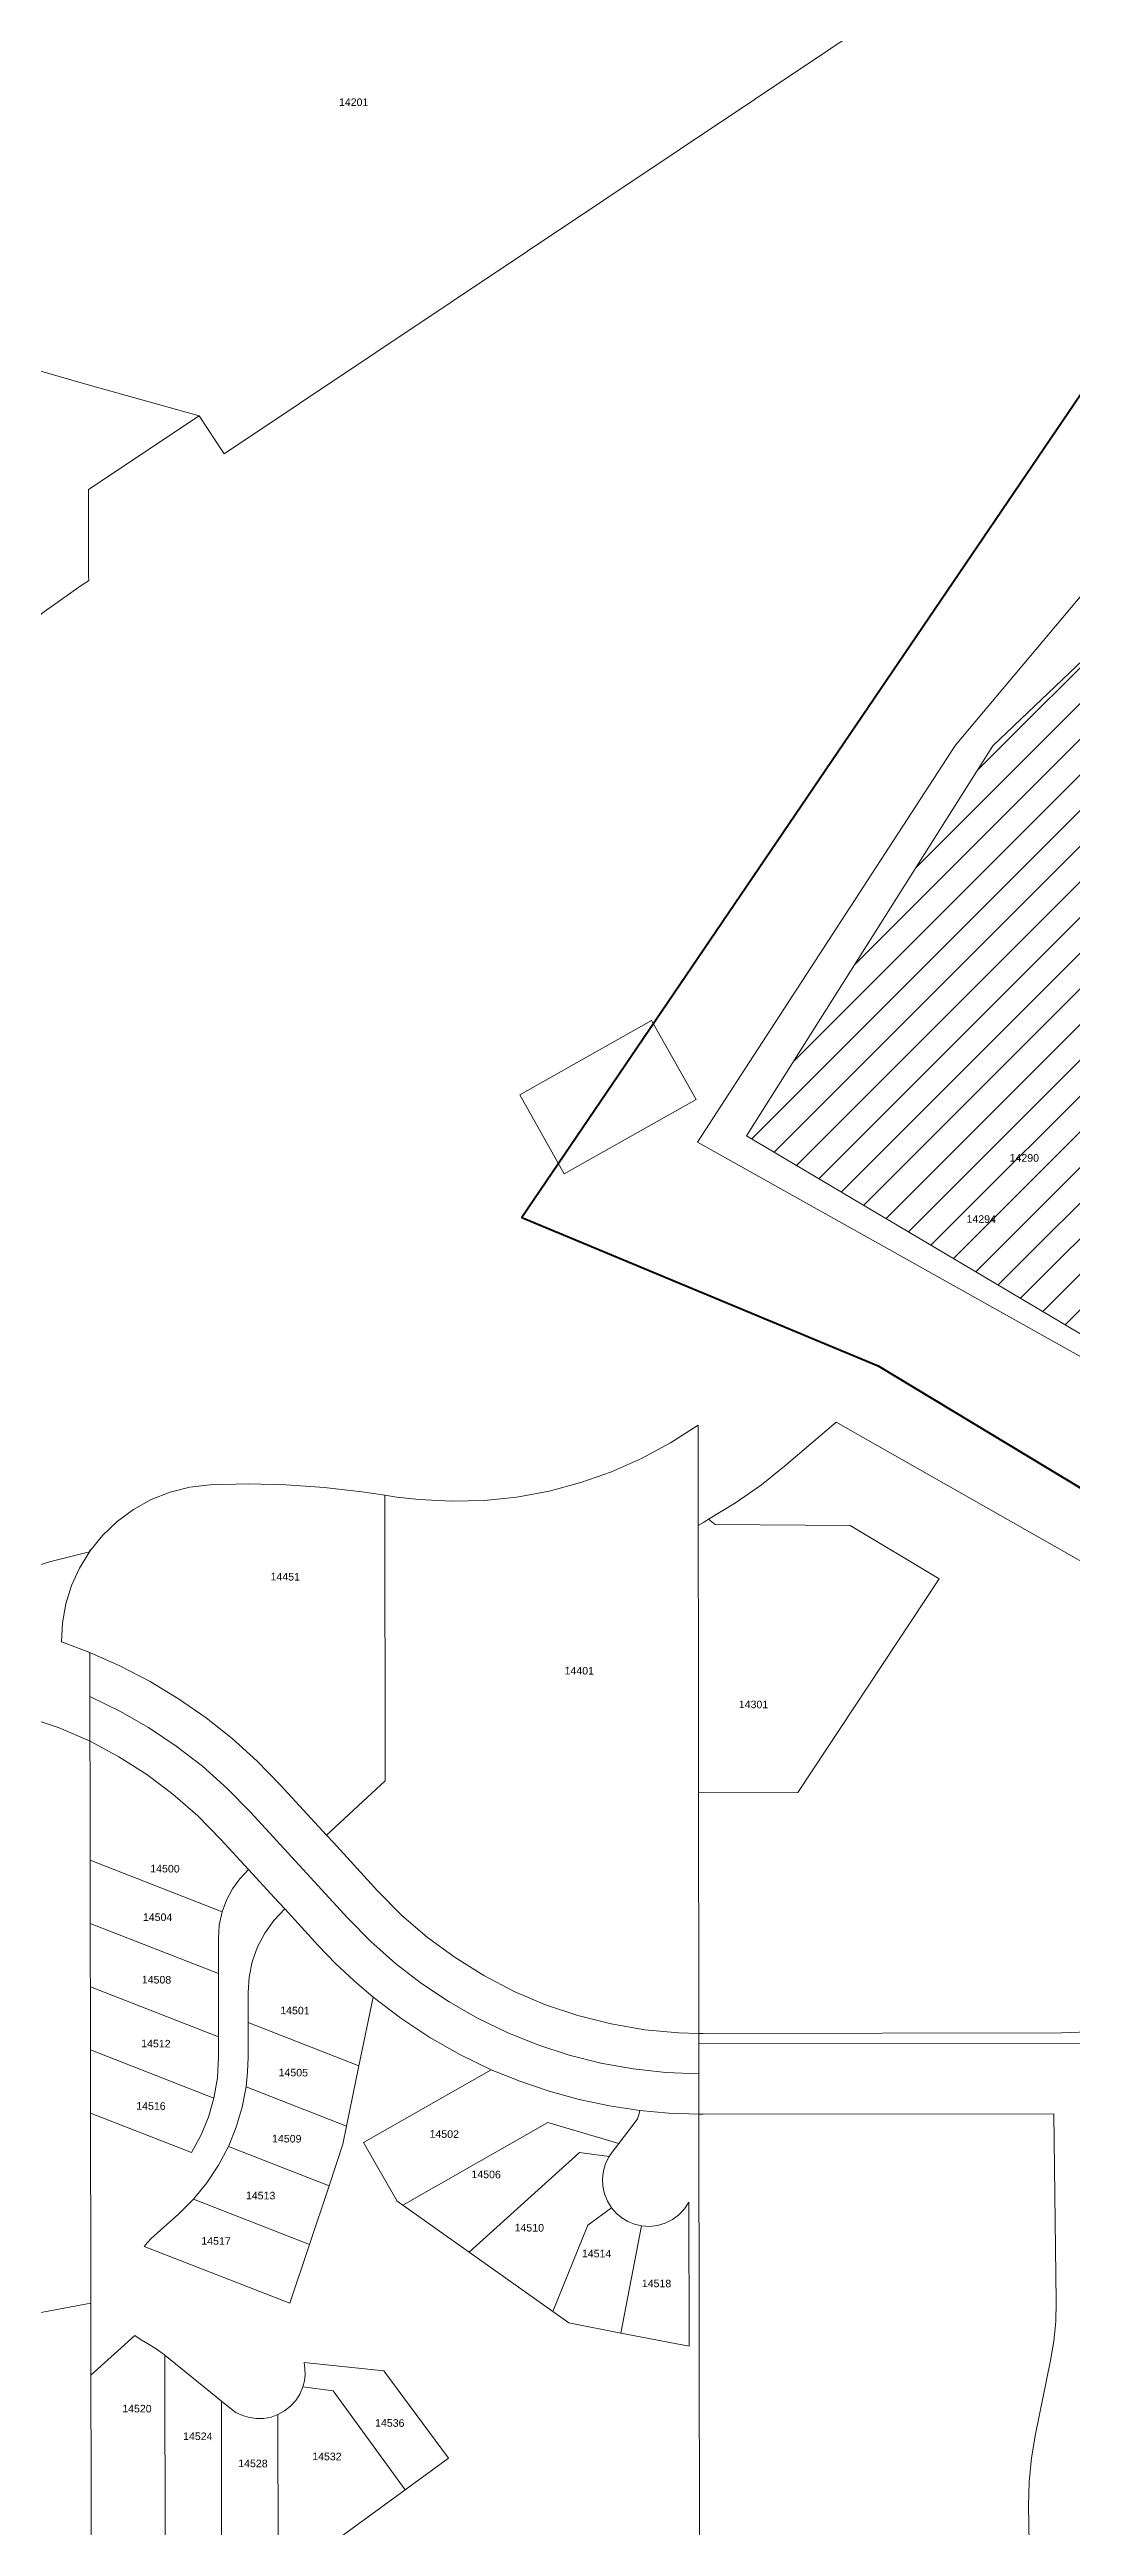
# Model space of a CAD drawing. Header units: feet. Extents: x 2808417 to 2820762, y 948624 to 970780.
# Drawn here: x 2812262 to 2813275, y 962924 to 965377 of the extents above; entities that cross this region are included whole.
import ezdxf
from ezdxf.enums import TextEntityAlignment as Align

# ---------------------------------------------------------------- set-up
doc = ezdxf.new("R2010")
doc.units = ezdxf.units.FT
doc.header["$LTSCALE"] = 0.015
doc.header["$MEASUREMENT"] = 0
doc.linetypes.add('DASHED', pattern=[5, 3, -2])
for name, color, linetype in [('Dakota County Addresses', 7, 'Continuous'), ('Dakota County Parcels', 7, 'Continuous'), ('DROP BURIED', 7, 'DASHED'), ('NOTES', 7, 'Continuous')]:
    doc.layers.add(name, color=color, linetype=linetype)
doc.layers.add('WORK BOUNDARY', color=110, linetype='Continuous', lineweight=40)
doc.styles.add('Dimensions 100', font='arial.ttf')

# ---------------------------------------------------------------- blocks, each defined once
blk = doc.blocks.new('ACMAP_ANN_TEMPLATE_Dakota County Addresses')
at = {"layer": 'Dakota County Addresses', "style": 'Dimensions 100'}
blk.add_attdef('DakotaCountyAddress', text='', height=50, dxfattribs=at).set_placement((0, 0), align=Align.CENTER)

msp = doc.modelspace()

# ---------------------------------------------------------------- hatches: boundary and pattern name
at = {"layer": 'DROP BURIED', "ltscale": 100}
h = msp.add_hatch(dxfattribs=at)
h.set_pattern_fill('ANSI31', color=5, scale=200)
h.paths.add_polyline_path([(2813736.3, 964603), (2813614.8, 964366.5), (2813582.9, 964314.3), (2813550.9, 964178.6), (2813581.9, 964082.7), (2813617.8, 963994.8), (2813578.9, 963931.6), (2813441.5, 964011.6), (2812952.9, 964301.3), (2813197.2, 964687.6), (2813341.7, 964825.2)])

# ---------------------------------------------------------------- linework, layer by layer
at = {"layer": 'Dakota County Parcels', "lineweight": 5}
for p, q in [((2813117.7, 965432.8), (2812435.1, 964976.9)), ((2812246.5, 965060.6), (2812300.5, 965045.3)), ((2812300.5, 965045.3), (2812410.3, 965014.4)), ((2812300.8, 964941.3), (2812410.3, 965014.4)), ((2812410.3, 965014.4), (2812435.1, 964976.9)), ((2812300.8, 964856.3), (2812300.8, 964941.3)), ((2813160.2, 964688.3), (2813306.1, 964861.8)), ((2812293.5, 964846.2), (2812300.8, 964851)), ((2812300.9, 964851), (2812300.8, 964856.3)), ((2812300.8, 964851), (2812300.9, 964851)), ((2812951.4, 964367.3), (2813160.2, 964688.3)), ((2812728.2, 964341.9), (2812858.8, 964415.5)), ((2812858.8, 964415.5), (2812903, 964337.1)), ((2812904.2, 964294.8), (2812951.4, 964367.3)), ((2812728.2, 964341.9), (2812772.3, 964263.5)), ((2812903, 964337.1), (2812772.3, 964263.5)), ((2812904.2, 964294.8), (2813407.6, 964013.2)), ((2812905.3, 963671), (2812904.9, 964014.5)), ((2812992.2, 963975.2), (2813041.9, 964017.7)), ((2813041.9, 964017.7), (2813388, 963821)), ((2812594.6, 963945.1), (2812572, 963948.4)), ((2812606.4, 963943.4), (2812594.6, 963945.1)), ((2812594.9, 963662.3), (2812594.6, 963945.1)), ((2812606.4, 963943.4), (2812628, 963940.9)), ((2812905, 963916.9), (2812905, 963915.2)), ((2812915.1, 963921.5), (2812921.8, 963916)), ((2812921.8, 963916), (2813055.6, 963915.2)), ((2813055.6, 963915.2), (2813143.9, 963862.3)), ((2812302, 963889.2), (2812301.7, 963889.1)), ((2812302, 963889.6), (2812302, 963889.2)), ((2813003.9, 963650.7), (2813143.9, 963862.3)), ((2812302.2, 963789.3), (2812274, 963799.8)), ((2812303, 963144.7), (2812302.2, 963789.3)), ((2812536.6, 963608.5), (2812594.9, 963662.3)), ((2812905.6, 963411.9), (2812905.3, 963671)), ((2812490.8, 963658.3), (2812536.6, 963608.5)), ((2812905.3, 963650.5), (2813003.9, 963650.7)), ((2812461.4, 963631.3), (2812557.8, 963526.2)), ((2812459.4, 963574.3), (2812431.9, 963604.2)), ((2812536.6, 963608.5), (2812543.4, 963601.1)), ((2812543.4, 963601.1), (2812587.3, 963553.3)), ((2812433.3, 963532.4), (2812302.4, 963583.5)), ((2812429.5, 963471.3), (2812302.5, 963520.8)), ((2812528.4, 963499.2), (2812495.2, 963535.3)), ((2812429.5, 963471.3), (2812429.5, 963506.1)), ((2812429.6, 963408.7), (2812429.5, 963471.3)), ((2812429.6, 963408.7), (2812302.6, 963458.2)), ((2812458.9, 963422.7), (2812458.9, 963452.4)), ((2812582.9, 963447.9), (2812568.8, 963379.8)), ((2812458.9, 963422.7), (2812568.8, 963379.8)), ((2812458.9, 963388.5), (2812458.9, 963422.7)), ((2812425, 963347.8), (2812302.7, 963395.6)), ((2812429.6, 963388.4), (2812429.6, 963408.7)), ((2812885.6, 963412.5), (2812905.6, 963411.9)), ((2812905.6, 963412), (2812910, 963412)), ((2812905.7, 963371.9), (2812905.6, 963411.9)), ((2812905.6, 963401.9), (2813405.5, 963402.5)), ((2813265, 963412.5), (2812910, 963412)), ((2812568.8, 963379.8), (2812556.5, 963320.2)), ((2812699.9, 963376.1), (2812573.4, 963304)), ((2812905.6, 963331.9), (2812905.6, 963371.9)), ((2812456.9, 963359.1), (2812556.5, 963320.2)), ((2812302.7, 963332.9), (2812402.8, 963293.9)), ((2812556.5, 963320.2), (2812552.8, 963302.2)), ((2812755.9, 963323.8), (2812612.2, 963241.9)), ((2812826.3, 963303.1), (2812755.9, 963323.8)), ((2812842.3, 963323.9), (2812826.3, 963303.1)), ((2812906.2, 962902.4), (2812905.6, 963331.9)), ((2812905.6, 963331.9), (2812909.9, 963331.9)), ((2813257.4, 963332.5), (2812909.9, 963331.9)), ((2813259.8, 963146), (2813257.4, 963332.5)), ((2812439.4, 963300.1), (2812539.1, 963261.2)), ((2812552.8, 963302.2), (2812539.1, 963261.2)), ((2812573.4, 963304), (2812606.6, 963245.9)), ((2812787.3, 963294.2), (2812677.9, 963195.3)), ((2812816.7, 963290.2), (2812787.3, 963294.2)), ((2812816.7, 963290.2), (2812819.6, 963294.5)), ((2812826.3, 963303.1), (2812819.6, 963294.5)), ((2812390.2, 963233.3), (2812404.7, 963247.8)), ((2812404.7, 963247.8), (2812519.7, 963202.9)), ((2812539.1, 963261.2), (2812519.7, 963202.9)), ((2812606.6, 963245.9), (2812612.2, 963241.9)), ((2812612.2, 963241.9), (2812677.9, 963195.3)), ((2812896, 963102.2), (2812895.8, 963244.7)), ((2812363, 963208.7), (2812390.2, 963233.3)), ((2812795.5, 963222), (2812760.9, 963136.5)), ((2812819, 963239.4), (2812795.5, 963222)), ((2812848.9, 963221.4), (2812828.4, 963115.2)), ((2812500.3, 963144.7), (2812356, 963200.9)), ((2812519.7, 963202.9), (2812500.3, 963144.7)), ((2812677.9, 963195.3), (2812760.9, 963136.5)), ((2812303, 963144.7), (2811796.6, 963050.1)), ((2812303.3, 962894.5), (2812303, 963144.7)), ((2812760.9, 963136.5), (2812776.8, 963125.2)), ((2812776.8, 963125.2), (2812828.4, 963115.2)), ((2812303.1, 963073.4), (2812346.7, 963112.9)), ((2812828.4, 963115.2), (2812896, 963102.2)), ((2812376, 963093.7), (2812376.4, 963093.4)), ((2812376.4, 963093.4), (2812376.6, 962895.5)), ((2812376.4, 963093.4), (2812432.4, 963047.6)), ((2812514.4, 963086.1), (2812593.3, 963077.9)), ((2812657.7, 962991.4), (2812593.3, 963077.9)), ((2813239.2, 963015.1), (2813254.3, 963088)), ((2812432.4, 963047.6), (2812432.6, 962896.2)), ((2812432.4, 963047.6), (2812441, 963040.7)), ((2812513.2, 963061.8), (2812543.2, 963058)), ((2812543.2, 963058), (2812614.7, 962960)), ((2812488.4, 963034.4), (2812488.6, 962896.9)), ((2812614.7, 962960), (2812657.7, 962991.4)), ((2812528.9, 962897.5), (2812614.7, 962960)), ((2813232.9, 962906.7), (2813232.5, 962944.1))]:
    msp.add_line(p, q, dxfattribs=at)
for points in [[(2812293.5, 964846.2), (2812258.1, 964821.4), (2812223.9, 964795.1), (2812191, 964767.1)], [(2812628, 963940.9), (2812660.5, 963939.2), (2812693, 963940.1), (2812725.3, 963943.4), (2812757.2, 963949.3), (2812788.6, 963957.7), (2812819.2, 963968.4), (2812848.9, 963981.6), (2812877.5, 963996.9), (2812904.9, 964014.5)], [(2812421.2, 963955.4), (2812401.2, 963953.1), (2812381.7, 963948.2), (2812363, 963940.9), (2812345.4, 963931.1), (2812329.1, 963919.2), (2812314.6, 963905.3), (2812302, 963889.6)], [(2812572, 963948.4), (2812534.4, 963952.9), (2812496.8, 963955.6), (2812459, 963956.4), (2812421.2, 963955.4)], [(2812915.1, 963921.5), (2812942, 963937.6), (2812967.8, 963955.5), (2812992.2, 963975.2)], [(2812905, 963915.2), (2812910.2, 963918.1), (2812915.1, 963921.5)], [(2812301.7, 963889.1), (2812262.1, 963879.2), (2812223.1, 963867), (2812184.8, 963852.7), (2812147.4, 963836.4), (2812111, 963817.9), (2812075.6, 963797.5), (2812041.4, 963775.1), (2812008.6, 963750.8), (2811977.1, 963724.8)], [(2812301.7, 963889.1), (2812291.9, 963872.9), (2812284, 963855.6), (2812278.4, 963837.5), (2812275.1, 963818.8), (2812274, 963799.8)], [(2812302, 963889.4), (2812302, 963889.7), (2812302, 963889.7), (2812302, 963891.1)], [(2812490.8, 963658.3), (2812467.7, 963682), (2812443.1, 963704.1), (2812417.2, 963724.6), (2812390, 963743.5), (2812361.7, 963760.6), (2812332.4, 963775.9), (2812302.2, 963789.3)], [(2812302.3, 963701.6), (2812271.6, 963714.6), (2812240, 963725.4), (2812207.8, 963733.8), (2812175, 963739.8), (2812141.8, 963743.4), (2812108.5, 963744.5), (2812075.2, 963743.2), (2812042.1, 963739.5), (2812009.3, 963733.3), (2811977.1, 963724.8)], [(2812461.4, 963631.3), (2812438.3, 963654.7), (2812413.7, 963676.6), (2812387.6, 963696.7), (2812360.3, 963715), (2812331.8, 963731.4), (2812302.2, 963745.8)], [(2812431.9, 963604.2), (2812409, 963627.4), (2812384.4, 963648.9), (2812358.4, 963668.4), (2812330.9, 963686), (2812302.3, 963701.6)], [(2812433.3, 963532.4), (2812437.6, 963544.1), (2812443.5, 963555.2), (2812450.8, 963565.3), (2812459.4, 963574.3)], [(2812495.2, 963535.3), (2812485.1, 963546.3), (2812459.4, 963574.3)], [(2813265, 963412.5), (2813291.6, 963413.7), (2813318, 963417.2), (2813344, 963423), (2813369.4, 963431), (2813394, 963441.2), (2813417.7, 963453.4), (2813440.1, 963467.7), (2813461.3, 963483.9), (2813481, 963501.8), (2813499.1, 963521.4), (2813515.4, 963542.4), (2813529.8, 963564.8)], [(2812587.3, 963553.3), (2812611.1, 963529.3), (2812636.7, 963507.2), (2812664, 963487.2), (2812692.7, 963469.3), (2812722.7, 963453.7), (2812753.8, 963440.5), (2812785.8, 963429.7), (2812818.6, 963421.4), (2812852, 963415.7), (2812885.6, 963412.5)], [(2812429.5, 963506.1), (2812430.4, 963519.4), (2812433.3, 963532.4)], [(2812458.9, 963452.4), (2812459.9, 963467.8), (2812463.1, 963483), (2812468.3, 963497.7), (2812475.5, 963511.4), (2812484.5, 963524), (2812495.2, 963535.3)], [(2812557.8, 963526.2), (2812580.7, 963503), (2812605.1, 963481.4), (2812630.9, 963461.4), (2812658.1, 963443.3), (2812686.4, 963427.1), (2812715.7, 963412.9), (2812746, 963400.7), (2812777, 963390.6), (2812808.6, 963382.6), (2812840.7, 963376.9), (2812873.1, 963373.3), (2812905.7, 963371.9)], [(2812528.4, 963499.2), (2812545.7, 963481.2), (2812563.9, 963464.1), (2812582.9, 963447.9)], [(2812582.9, 963447.9), (2812610.3, 963427), (2812639, 963408.1), (2812668.9, 963391.1), (2812699.9, 963376.1)], [(2812425, 963347.8), (2812428.5, 963368), (2812429.6, 963388.4)], [(2812456.9, 963359.1), (2812458.4, 963373.8), (2812458.9, 963388.5)], [(2812699.9, 963376.1), (2812728.3, 963364.6), (2812757.4, 963354.7), (2812787, 963346.6), (2812817, 963340.2), (2812847.3, 963335.6)], [(2812402.8, 963293.9), (2812412.2, 963311), (2812419.6, 963329.1), (2812425, 963347.8)], [(2812439.4, 963300.1), (2812447.2, 963319.1), (2812453, 963338.9), (2812456.9, 963359.1)], [(2812842.3, 963323.9), (2812844.7, 963327.5), (2812846.3, 963331.4), (2812847.3, 963335.6)], [(2812847.3, 963335.6), (2812875.5, 963333), (2812905.7, 963331.9)], [(2812404.7, 963247.8), (2812418, 963264), (2812429.6, 963281.5), (2812439.4, 963300.1)], [(2812819, 963239.4), (2812815, 963246), (2812812.1, 963253.1), (2812810.5, 963260.6), (2812810.1, 963268.3), (2812811.1, 963275.9), (2812813.3, 963283.3), (2812816.7, 963290.2)], [(2812848.9, 963221.4), (2812856.8, 963220.9), (2812864.8, 963221.8), (2812872.4, 963224), (2812879.5, 963227.6), (2812885.9, 963232.3), (2812891.4, 963238.1), (2812895.8, 963244.7)], [(2812848.9, 963221.4), (2812841.9, 963223), (2812835.3, 963225.7), (2812829.2, 963229.4), (2812823.7, 963234), (2812819, 963239.4)], [(2812356, 963200.9), (2812359.3, 963205), (2812363, 963208.7)], [(2813254.3, 963088), (2813257.5, 963107.2), (2813259.4, 963126.6), (2813259.8, 963146)], [(2812346.7, 963112.9), (2812352.8, 963108.6), (2812359.2, 963104.8)], [(2812359.2, 963104.8), (2812367.9, 963099.7), (2812376, 963093.7)], [(2812513.2, 963061.8), (2812514.7, 963067.8), (2812515.4, 963073.9), (2812515.3, 963080), (2812514.4, 963086.1)], [(2812488.4, 963034.4), (2812495.1, 963038), (2812501.1, 963042.7), (2812506.2, 963048.4), (2812510.3, 963054.8), (2812513.2, 963061.8)], [(2812441, 963040.7), (2812446.9, 963036.6), (2812453.4, 963033.5), (2812460.3, 963031.4), (2812467.4, 963030.5), (2812474.6, 963030.6), (2812481.7, 963032), (2812488.4, 963034.4)], [(2813239.2, 963015.1), (2813235.3, 962991.6), (2813233, 962967.9), (2813232.5, 962944.1)]]:
    msp.add_lwpolyline(points, dxfattribs=at)
at = {"layer": 'NOTES', "color": 5, "lineweight": 5, "ltscale": 1.5, "flags": 128}
msp.add_lwpolyline([(2813736.3, 964603), (2813614.8, 964366.5), (2813582.9, 964314.3), (2813550.9, 964178.6), (2813581.9, 964082.7), (2813617.8, 963994.8), (2813578.9, 963931.6), (2813441.5, 964011.6), (2812952.9, 964301.3), (2813197.2, 964687.6), (2813341.7, 964825.2)], close=True, dxfattribs=at)
at = {"layer": 'WORK BOUNDARY', "ltscale": 50, "flags": 128}
msp.add_lwpolyline([(2814803.9, 966406.1), (2814093.6, 965798.1), (2813919.9, 965646.3), (2813662.8, 965393.8), (2813320.4, 965088.8), (2812730.3, 964220.2), (2813083.5, 964073.3), (2813675.1, 963716.3), (2814058.4, 963404.6), (2814379.4, 963195.7), (2814811.2, 962994.8)], dxfattribs=at)

# ---------------------------------------------------------------- block references
at = {"layer": 'Dakota County Addresses', "lineweight": 5, "xscale": 0.15, "yscale": 0.15, "zscale": 0.15, "rotation": 359.5015230000861}
for p, values in [((2812563.5, 965321.4), {'DakotaCountyAddress': '14201'}), ((2813228.2, 964275.6), {'DakotaCountyAddress': '14290'}), ((2813185.5, 964215), {'DakotaCountyAddress': '14294'}), ((2812495.7, 963860.7), {'DakotaCountyAddress': '14451'}), ((2812787.1, 963767.6), {'DakotaCountyAddress': '14401'}), ((2812959.8, 963734.2), {'DakotaCountyAddress': '14301'}), ((2812376.5, 963571.5), {'DakotaCountyAddress': '14500'}), ((2812369.2, 963523.4), {'DakotaCountyAddress': '14504'}), ((2812368.1, 963461.5), {'DakotaCountyAddress': '14508'}), ((2812505.3, 963431), {'DakotaCountyAddress': '14501'}), ((2812367.5, 963398.2), {'DakotaCountyAddress': '14512'}), ((2812503.7, 963369.5), {'DakotaCountyAddress': '14505'}), ((2812362.6, 963336.4), {'DakotaCountyAddress': '14516'}), ((2812653.3, 963308.6), {'DakotaCountyAddress': '14502'}), ((2812497.2, 963304), {'DakotaCountyAddress': '14509'}), ((2812694.8, 963268.6), {'DakotaCountyAddress': '14506'}), ((2812471.3, 963247.7), {'DakotaCountyAddress': '14513'}), ((2812737.6, 963215.8), {'DakotaCountyAddress': '14510'}), ((2812427.1, 963202.7), {'DakotaCountyAddress': '14517'}), ((2812804.3, 963190.2), {'DakotaCountyAddress': '14514'}), ((2812863.7, 963160.6), {'DakotaCountyAddress': '14518'}), ((2812348.7, 963036.6), {'DakotaCountyAddress': '14520'}), ((2812599.3, 963022.4), {'DakotaCountyAddress': '14536'}), ((2812409, 963009.2), {'DakotaCountyAddress': '14524'}), ((2812537, 962989.2), {'DakotaCountyAddress': '14532'}), ((2812463.7, 962982.3), {'DakotaCountyAddress': '14528'})]:
    msp.add_blockref('ACMAP_ANN_TEMPLATE_Dakota County Addresses', p, dxfattribs=at).add_auto_attribs(values)

doc.saveas('drawing.dxf')
